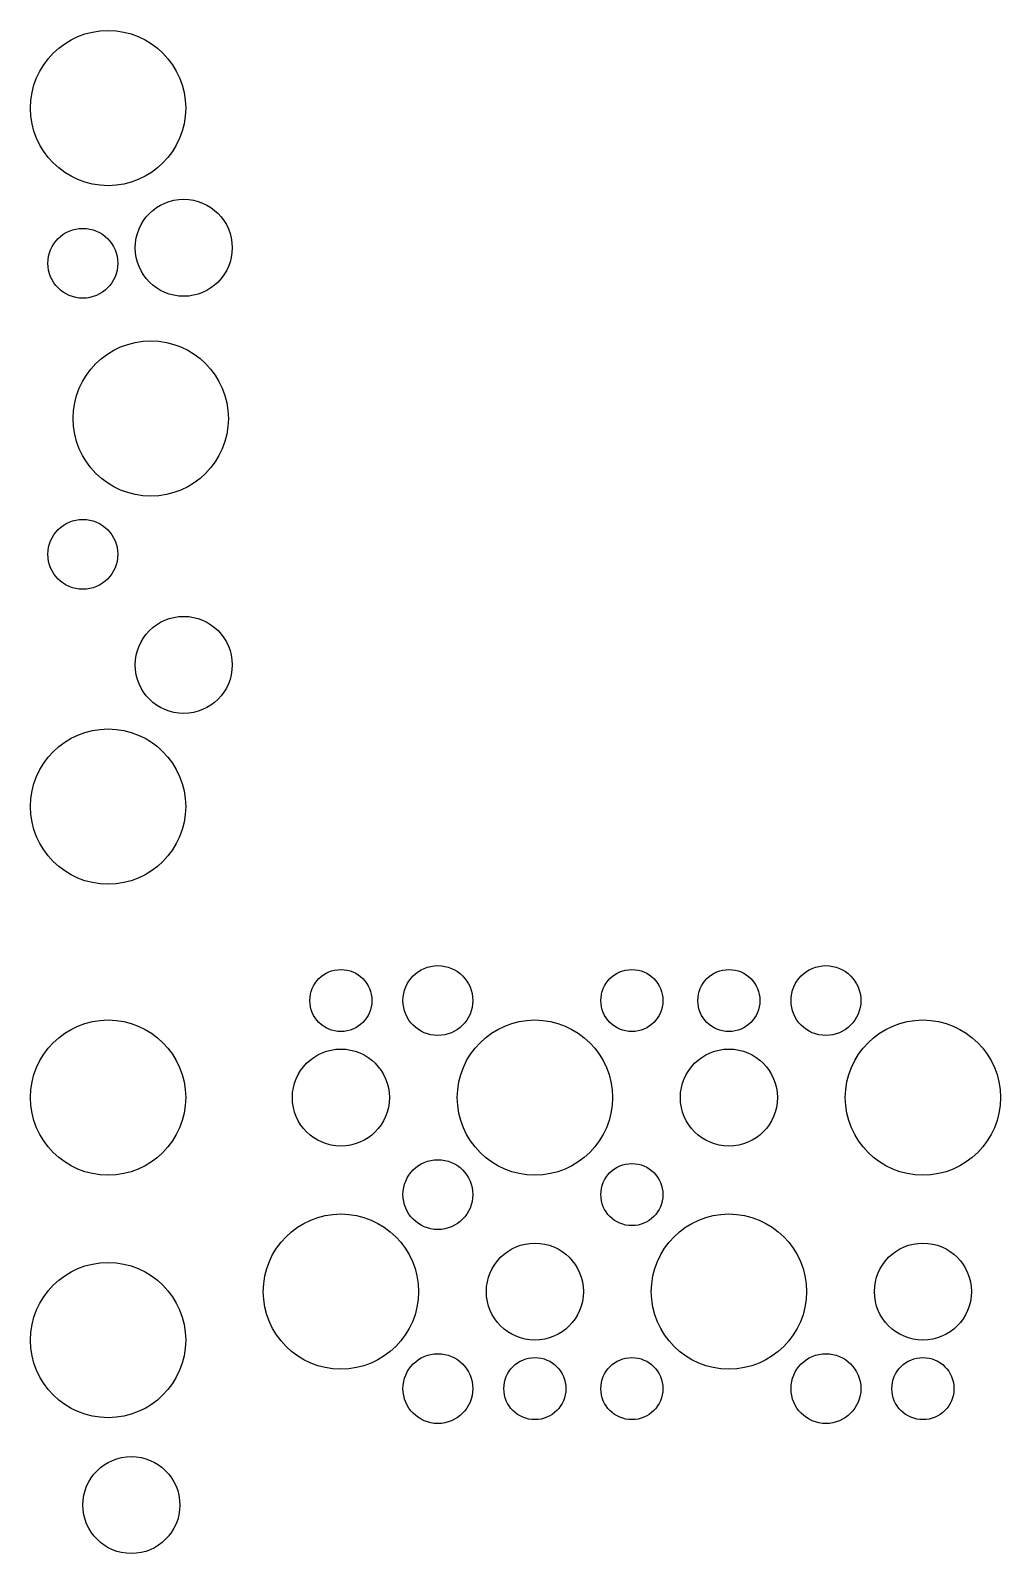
# Model space of a CAD drawing. Extents: x -690 to 690, y -385 to 400.
# Drawn here: x -690 to -190, y -385 to 400 of the extents above.
import ezdxf

# ---------------------------------------------------------------- set-up
doc = ezdxf.new("R2010")
doc.units = 0

msp = doc.modelspace()

# ---------------------------------------------------------------- linework, layer by layer
for centre, radius in [((-650, 360), 40), ((-611, 288), 25), ((-663, 280), 18), ((-628, 200), 40), ((-663, 130), 18), ((-611, 73), 25), ((-650, 0), 40), ((-530, -100), 16), ((-480, -100), 18), ((-380, -100), 16), ((-330, -100), 16), ((-280, -100), 18), ((-650, -150), 40), ((-650, -150), 40), ((-430, -150), 40), ((-230, -150), 40), ((-530, -150), 25), ((-330, -150), 25), ((-480, -200), 18), ((-380, -200), 16), ((-530, -250), 40), ((-330, -250), 40), ((-430, -250), 25), ((-230, -250), 25), ((-650, -275), 40), ((-480, -300), 18), ((-280, -300), 18), ((-430, -300), 16), ((-380, -300), 16), ((-230, -300), 16), ((-638, -360), 25)]:
    msp.add_circle(centre, radius)

doc.saveas('drawing.dxf')
